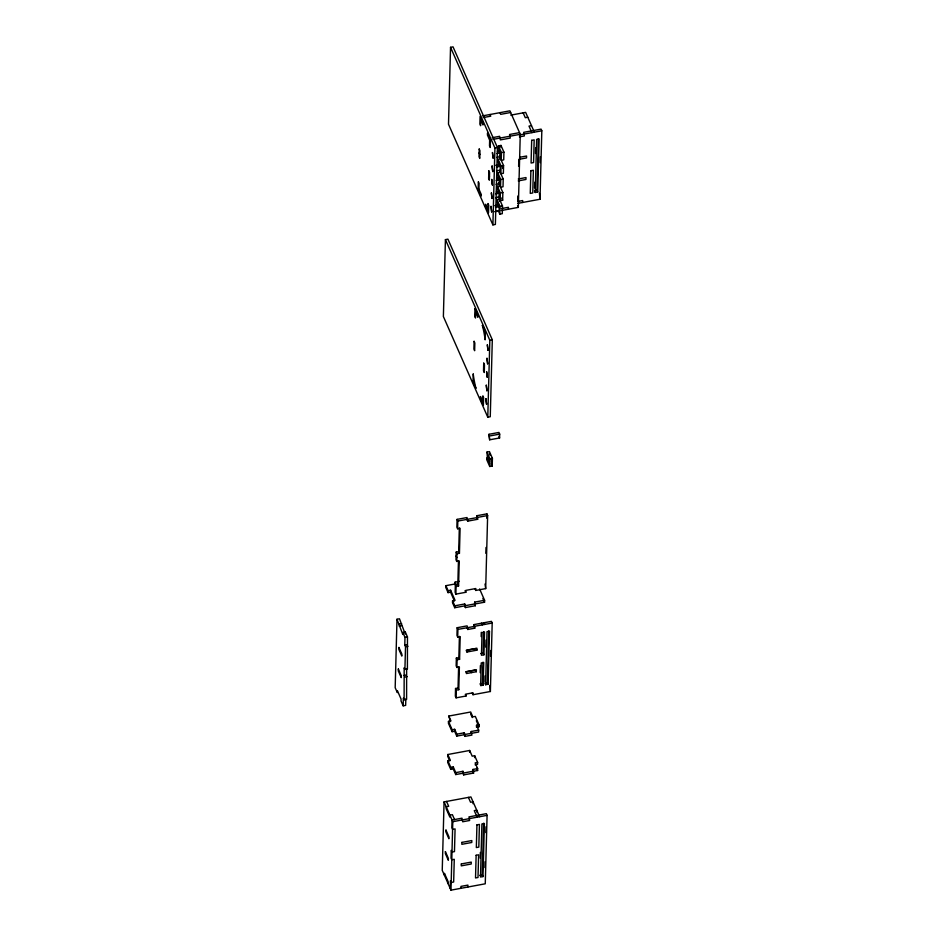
<?xml version="1.0" encoding="UTF-8"?>
<svg xmlns="http://www.w3.org/2000/svg" width="937" height="937" viewBox="0 0 937 937"><rect width="100%" height="100%" fill="white"/><g stroke="black" fill="none" stroke-linecap="round" stroke-linejoin="round"><path stroke-width="1.41" d="M404.749 632.768L399.478 618.795L396.995 619.252L395.18 687.711L397.323 692.572L397.37 690.651L401.071 699.037L401.024 700.97L403.168 705.83L405.651 705.374L405.826 698.955M406.635 668.573L406.599 699.353L404.105 699.822L404.175 667.753L404.913 669.428L407.408 668.971L407.466 636.914L405.323 632.042L402.84 632.51L402.793 634.431L396.995 619.252M403.168 705.83L403.367 698.135L404.105 699.822M404.913 669.428L405.522 646.741L404.784 645.066L404.983 637.371L402.84 632.51M405.276 633.974L405.323 632.042M445.426 239.614L443.377 316.53L487.779 417.199L490.262 416.731L492.312 339.815L447.909 239.158L445.426 239.614L489.828 340.272L487.779 417.199M450.545 47.307L448.495 124.234L492.897 224.892L495.38 224.435L497.418 147.507L453.028 46.85L450.545 47.307L494.935 147.976L492.897 224.892M459.364 581.362L455.101 582.146L455.839 583.833L445.907 585.672L445.848 587.593L448.073 592.629L450.556 592.161L454.445 600.968M448.073 592.629L448.12 590.708L445.907 585.672M479.627 816.724L470.901 796.93L444.068 801.896L442.241 870.356L450.978 890.15L485.261 883.802L487.088 815.342L486.338 813.667L468.945 816.888L469.636 820.484L462.679 821.772L461.988 818.177L452.056 820.016L451.845 827.711L452.594 829.386L455.077 828.917L454.468 851.616L451.985 852.073L451.247 850.398L451.037 858.093L451.786 859.768L454.269 859.311L453.66 881.998L451.177 882.455L450.439 880.78L450.228 888.475M450.556 592.161L450.603 590.24L448.12 590.708M444.384 875.217L444.443 873.296L448.144 881.682L448.085 883.603M448.483 721.373L448.425 723.305L452.126 731.692L454.609 731.223L456.752 736.095L464.213 734.713L464.951 736.388L471.908 735.1L471.217 731.504L478.678 730.122L478.62 732.043L464.998 734.467L464.26 732.793L456.811 734.175L454.668 729.302L452.173 729.771L448.483 721.373L450.966 720.916L448.811 716.055L470.679 712.003L472.834 716.864L475.317 716.407L479.018 724.793L478.959 726.725L476.476 727.182L476.523 725.261L479.018 724.793M475.082 764.803L477.565 764.346L477.624 762.413L474.661 755.702L472.178 756.171L469.66 750.467L447.792 754.508L447.745 756.44L449.76 760.996M448.811 716.055L450.381 721.619M447.792 754.508L450.31 760.212L447.827 760.68L447.769 762.601L450.732 769.312L453.215 768.855L455.733 774.559L462.937 773.224L463.686 774.899L473.618 773.06L472.927 769.453L477.647 768.586L477.601 770.507L472.88 771.385L472.927 769.453M450.603 590.24L455.042 600.312L452.559 600.769L452.512 602.69L454.726 607.726L464.67 605.888L465.408 607.563L475.352 605.724L474.661 602.116L484.605 600.277L484.546 602.21L474.614 604.049L474.661 602.116M455.054 584.079L455.101 582.146M454.726 607.726L454.785 605.806L452.559 600.769M455.347 584.758L456.085 586.445L458.568 585.976L457.83 584.301L455.347 584.758L455.136 592.453L455.874 594.128L465.818 592.289L465.865 590.369L475.809 588.53L475.75 590.451L485.694 588.612L487.638 515.537L486.9 513.863L476.956 515.701L477.647 519.297L467.704 521.136L466.966 519.461M456.214 552.069L456.951 553.755L459.435 553.287L458.697 551.612L456.214 552.069L456.003 559.764L456.741 561.439L459.235 560.982L458.568 585.976M467.704 521.136L467.024 517.54L457.08 519.379L456.869 527.074L457.619 528.749L460.102 528.292L459.435 553.287M450.732 769.312L450.791 767.391L447.827 760.68M452.126 731.692L452.173 729.771M455.874 594.128L456.085 586.445M456.741 561.439L456.951 553.755M457.619 528.749L457.818 521.054L457.08 519.379M457.83 584.301L458.451 560.689M458.697 551.612L459.317 528M453.215 768.855L453.274 766.923L450.791 767.391M455.546 688.472L456.296 690.159L458.779 689.691L458.041 688.016L455.546 688.472L455.347 696.168L456.085 697.842L466.029 696.004L466.076 694.083L473.033 692.794L472.986 694.715L490.379 691.494L492.194 623.035L491.457 621.36L474.063 624.581L474.754 628.188L467.797 629.477L467.059 627.79M456.354 658.09L457.104 659.777L459.587 659.308L458.849 657.633L456.354 658.09L456.155 665.785L456.893 667.46L459.376 667.003L458.779 689.691M467.797 629.477L467.106 625.869L457.162 627.708L456.963 635.403L457.701 637.078L460.184 636.621L459.587 659.308M454.609 731.223L454.668 729.302M450.978 890.15L452.794 821.69L444.068 801.896M456.085 697.842L456.296 690.159M456.893 667.46L457.104 659.777M457.701 637.078L457.912 629.383L457.162 627.708M455.733 774.559L455.78 772.627L453.274 766.923M456.752 736.095L456.811 734.175M458.041 688.016L458.603 666.746M458.849 657.633L459.411 636.364M464.67 605.888L464.717 603.967L454.785 605.806M465.408 607.563L464.717 603.967M462.937 773.224L462.995 771.292L455.78 772.627M464.213 734.713L464.26 732.793M478.889 191.089L479.088 183.406L478.35 181.719L478.139 189.415L481.103 196.126L481.149 194.205L478.936 189.169M480.822 118.015L480.622 125.71L479.885 124.035L480.084 116.34L483.047 123.052L483 124.972L480.775 119.936M463.686 774.899L462.995 771.292M466.942 652.011L467.001 650.091L476.933 648.252L476.886 650.173L466.942 652.011L466.204 650.337L476.148 648.498L476.886 650.173M460.91 888.311L460.969 886.39L467.926 885.102L467.868 887.023M464.951 736.388L464.998 734.467M469.613 752.388L469.66 750.467M471.17 733.425L471.217 731.504M474.754 628.188L474.063 624.581M477.647 519.297L476.956 515.701M487.767 211.223L487.966 203.528L488.704 205.215L488.505 212.898L485.542 206.187L485.6 204.266L487.814 209.302M489.711 138.149L489.501 145.844L490.238 147.519L490.449 139.824L487.486 133.113L487.439 135.045L489.653 140.07M476.312 671.712L476.371 669.791L466.427 671.63L466.38 673.551L476.312 671.712L475.574 670.037L465.63 671.876M472.998 803.712L473.044 801.791L470.561 802.248L468.418 797.387M474.614 757.635L474.661 755.702M480.201 672.625L480.388 665.528M481.161 636.563L481.278 632.311M476.687 812.098L476.746 810.177L474.263 810.634L477.144 817.181M486.971 452.079L487.556 459.528L486.818 457.853L486.772 459.774L489.723 466.485L492.206 466.029L492.417 458.334L489.454 451.622L486.971 452.079L489.934 458.79L489.723 466.485M483.129 685.193L483.726 662.494L481.243 662.951L480.646 685.65L483.129 685.193L482.391 683.506L482.953 662.236M483.937 654.799L484.534 632.112L482.051 632.569L481.454 655.268L483.937 654.799L483.199 653.124L483.761 631.854M485.026 584.009L485.694 588.612M485.846 553.322L485.998 547.477M486.783 518.243L486.9 513.863M489.009 434.288L489.653 439.804L499.585 437.966L499.69 434.124L498.952 432.449L489.009 434.288L489.653 439.804M499.491 201.197L499.538 199.276L497.055 199.733L497.676 205.906M499.901 185.819L497.418 186.276L498.039 192.448M500.253 172.361L497.77 172.818L498.39 178.979M500.616 158.892L498.133 159.36L498.753 165.521M498.484 145.891L501.447 152.602L501.248 160.297L503.731 159.84L503.93 152.145L500.967 145.434L498.484 145.891L499.105 152.063M480.212 858.14L480.365 852.401M484.909 681.621L485.061 675.882M485.823 647.186L486.01 640.018M485.612 684.724L487.017 631.655L489.512 631.187L488.095 684.268L485.612 684.724L484.874 683.05L487.357 682.593L488.095 684.268M491.527 462.421L491.62 458.58M499.128 180.654L499.198 178.1L496.715 178.557M494.759 205.707L498.484 205.016L499.222 206.69L499.116 210.544L495.392 211.235M496.352 192.015L498.847 191.558L499.48 197.075L495.755 197.766M496.106 184.308L499.843 183.617L499.198 178.1M495.825 165.322L499.562 164.631L500.299 166.306L500.194 170.159L496.469 170.85M496.821 157.381L500.557 156.702L499.913 151.173L497.43 151.63M500.92 147.355L500.967 145.434M482.988 876.575L484.394 823.494L481.911 823.951L480.494 877.032L482.988 876.575L482.239 874.889L483.621 823.248M487.357 682.593L488.727 630.952M498.191 196.208L502.501 205.988L502.291 213.683L499.808 214.14L500.018 206.445L497.055 199.733M497.418 186.276L500.37 192.987L500.171 200.682L502.654 200.225L502.853 192.53L498.554 182.75M497.77 172.818L500.733 179.529L500.522 187.224L503.017 186.756L503.216 179.072L499.409 170.405M498.133 159.36L501.084 166.072L500.885 173.755L503.368 173.298L503.579 165.603L499.269 155.823M502.712 168.414L502.782 165.849M484.909 867.557L485.061 861.735M485.834 832.595L485.998 826.774M489.758 685.451L490.379 691.494M490.531 656.322L490.683 650.489M508.381 209.22L508.428 207.3L501.33 208.611M517.845 195.985L517.692 201.478L522.659 200.553L522.612 202.474M518.63 166.364L518.817 159.36M501.283 210.532L518.325 207.382L520.269 134.307L509.904 110.824L482.567 115.883M534.582 187.939L534.734 182.2M535.495 153.516L535.648 147.777M535.238 192.483L536.655 139.414L539.138 138.945L537.721 192.026L535.238 192.483L534.5 190.808L536.983 190.352L537.721 192.026M536.983 190.352L538.353 138.711M539.384 193.209L540.005 199.253L517.646 203.399M540.192 162.616L540.344 156.795M540.005 199.253L541.82 130.793L541.082 129.119L523.689 132.34L524.38 135.935L519.414 136.861M483.316 117.558L490.765 116.176L490.028 114.501M510.642 112.499L500.709 114.337L499.96 112.663M510.735 115.146L525.645 112.381L534.371 132.176M527.789 117.242L525.306 117.711L523.151 112.838M531.49 125.64L528.995 126.097L531.888 132.632M492.194 137.692L499.644 136.31L500.335 139.906L510.278 138.067L509.587 134.471L519.52 132.632M492.932 139.367L520.269 134.307M519.461 134.94L541.82 130.793M494.935 147.976L497.418 147.507M496.926 153.539L500.651 152.848M501.447 152.602L503.93 152.145M520.152 157.193L526.571 156.01L526.512 157.931L520.094 159.126M501.084 166.072L503.579 165.603M496.575 166.997L500.299 166.306M496.212 180.466L499.936 179.775M500.733 179.529L503.216 179.072M518.29 178.979L525.997 177.55L525.938 179.471L518.243 180.9M500.37 192.987L502.853 192.53M495.86 193.924L499.585 193.233M495.497 207.382L499.222 206.69M500.018 206.445L502.501 205.988M494.713 211.75L498.437 211.059M489.828 340.272L492.312 339.815M489.758 435.963L499.69 434.124M489.934 458.79L492.417 458.334M457.818 521.054L476.91 517.622M477.694 517.376L487.638 515.537M465.466 605.642L475.399 603.803M399.139 624.112L401.622 623.655M399.092 626.045L401.575 625.576M404.983 637.371L407.466 636.914M457.912 629.383L474.017 626.502M474.801 626.256L492.194 623.035M404.784 645.066L407.267 644.597M405.522 646.741L408.005 646.284M480.704 653.581L483.199 653.124M403.976 675.448L406.459 674.991M404.714 677.123L407.197 676.666M479.896 683.975L482.391 683.506M477.624 762.413L475.141 762.882L477.647 768.586M463.733 772.978L473.665 771.139M452.794 821.69L487.088 815.342M479.756 875.357L482.239 874.889M499.819 155.015L500.557 156.702M517.575 205.707L518.325 207.382M499.093 181.942L499.843 183.617M501.67 197.988L502.654 200.225M479.112 152.883L479.861 154.558M488.739 174.692L489.477 176.367M498.332 210.79L499.808 214.14M498.847 436.291L499.585 437.966M489.407 453.543L490.145 455.23M491.222 463.792L492.206 466.029M479.603 588.951L484.605 600.277M482.883 598.427L484.546 602.21M475.012 588.776L475.75 590.451M456.108 555.922L456.846 557.597M484.007 622.742L484.745 624.417M474.614 604.049L475.352 605.724M481.513 623.199L482.262 624.885M465.08 590.615L465.818 592.289M470.608 670.962L471.346 672.637M472.248 693.04L472.986 694.715M465.291 694.329L466.029 696.004M476.324 720.729L478.959 726.725M476.523 725.261L478.678 730.122M470.632 713.924L472.236 717.578M476.593 768.223L477.601 770.507M472.88 771.385L473.618 773.06M446.551 801.44L448.694 806.3L446.211 806.757L446.153 808.678L449.854 817.076L449.912 815.143L452.395 814.686L454.539 819.547M398.342 668.995L398.284 670.915L401.247 677.627L401.305 675.706L398.342 668.995M398.916 647.455L398.857 649.376L401.821 656.087L401.868 654.167L398.916 647.455M445.403 851.639L445.356 853.56L448.319 860.271L448.366 858.351L445.403 851.639M445.977 830.1L445.93 832.021L448.893 838.732L448.94 836.811L445.977 830.1M473.232 374.027L473.033 381.722L475.996 388.433C474.754 383.69 473.829 378.888 473.232 374.027M474.11 341.337L473.899 349.021L474.637 350.707L474.848 343.012L474.11 341.337M474.977 308.648L474.766 316.331L475.504 318.018L475.668 312.244L477.882 317.28L477.929 315.347L474.977 308.648M479.217 149.03L479.018 156.725L479.756 158.4L479.955 150.705L479.217 149.03M461.309 863.937L461.262 865.858L471.206 864.019L471.252 862.099L461.309 863.937M461.882 842.398L461.836 844.319L471.779 842.48L471.826 840.559L461.882 842.398M480.482 396.574L480.435 398.494L483.387 405.206L483.597 397.511L482.86 395.836L482.707 401.598L480.482 396.574M482.379 325.42C483.609 330.164 484.534 334.954 485.132 339.826L485.331 332.131L482.379 325.42M483.726 363.146L483.515 370.841L484.265 372.516L484.464 364.821L483.726 363.146M488.833 170.839L488.634 178.534L489.372 180.209L489.582 172.513L488.833 170.839M485.916 398.705L486.561 404.222L485.916 398.705M486.28 385.236L486.912 390.764L486.28 385.236M486.631 371.778L487.275 377.306L486.631 371.778M486.994 358.321L487.627 363.837L486.994 358.321M487.345 344.851L487.99 350.379L487.345 344.851M491.035 206.398L491.667 211.926L491.035 206.398M491.386 192.94L492.03 198.457L491.386 192.94M491.749 179.471L492.382 184.999L491.749 179.471M492.101 166.013L492.745 171.541L492.101 166.013M492.464 152.555L493.096 158.072L492.464 152.555M476.137 855.258L475.527 877.946L478.011 877.489L478.62 854.802L476.137 855.258M476.945 824.876L476.336 847.563L478.819 847.107L479.428 824.419L476.945 824.876M488.4 457.361L489.032 462.89L488.4 457.361M530.869 170.71L530.272 193.409L532.755 192.94L533.364 170.253L530.869 170.71M531.677 140.327L531.08 163.026L533.563 162.558L534.172 139.871L531.677 140.327"/></g></svg>
